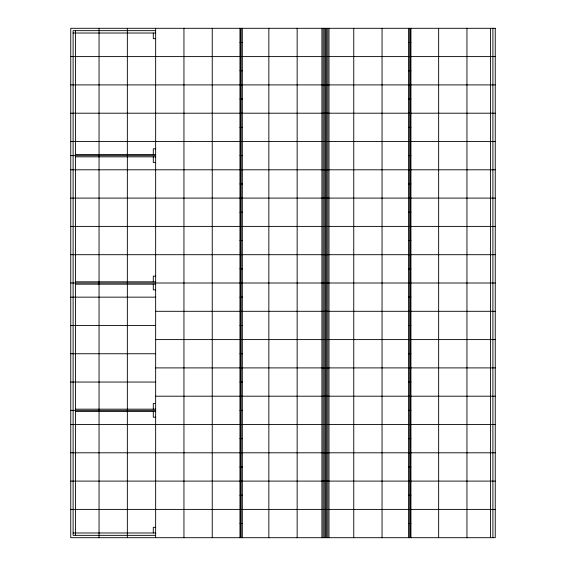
<?xml version="1.0" encoding="UTF-8"?>
<svg xmlns="http://www.w3.org/2000/svg" width="566" height="566" viewBox="0 0 566 566"><rect width="100%" height="100%" fill="white"/><g stroke="black" fill="none" stroke-linecap="round" stroke-linejoin="round"><path stroke-width="0.85" d="M155.65 30.656L73.106 30.656L73.106 535.344L155.65 535.344M73.106 33.019L155.65 33.019M155.65 38.679L153.294 38.679L153.294 33.019M239.963 42.45L242.319 42.45M408.581 42.45L410.937 42.45M70.75 56.6L495.25 56.6M239.963 70.75L242.319 70.75M408.581 70.75L410.937 70.75M70.75 84.9L495.25 84.9M239.963 99.05L242.319 99.05M408.581 99.05L410.937 99.05M70.75 113.2L495.25 113.2M239.963 127.35L242.319 127.35M408.581 127.35L410.937 127.35M70.75 141.5L495.25 141.5M155.65 148.808L153.294 148.808L153.294 154.468M75.469 154.468L155.65 154.468M70.75 155.65L155.65 155.65M239.963 155.65L242.319 155.65M408.581 155.65L410.937 155.65M75.469 156.832L155.65 156.832M155.65 162.492L153.294 162.492L153.294 156.832M70.75 169.8L495.25 169.8M239.963 183.95L242.319 183.95M408.581 183.95L410.937 183.95M70.75 198.1L495.25 198.1M239.963 212.25L242.319 212.25M408.581 212.25L410.937 212.25M70.75 226.4L495.25 226.4M239.963 240.55L242.319 240.55M408.581 240.55L410.937 240.55M70.75 254.7L495.25 254.7M239.963 268.85L242.319 268.85M408.581 268.85L410.937 268.85M155.65 276.158L153.294 276.158L153.294 281.818M75.469 281.818L155.65 281.818M70.75 283L495.25 283M75.469 284.182L155.65 284.182M155.65 289.842L153.294 289.842L153.294 284.182M70.75 297.15L155.65 297.15M239.963 297.15L242.319 297.15M408.581 297.15L410.937 297.15M155.65 311.3L495.25 311.3M70.75 325.45L155.65 325.45M239.963 325.45L242.319 325.45M408.581 325.45L410.937 325.45M155.65 339.6L495.25 339.6M70.75 353.75L155.65 353.75M239.963 353.75L242.319 353.75M408.581 353.75L410.937 353.75M155.65 367.9L495.25 367.9M70.75 382.05L155.65 382.05M239.963 382.05L242.319 382.05M408.581 382.05L410.937 382.05M155.65 396.2L495.25 396.2M155.65 403.508L153.294 403.508L153.294 409.168M75.469 409.168L155.65 409.168M70.75 410.35L155.65 410.35M239.963 410.35L242.319 410.35M408.581 410.35L410.937 410.35M75.469 411.532L155.65 411.532M155.65 417.192L153.294 417.192L153.294 411.532M70.75 424.5L495.25 424.5M239.963 438.65L242.319 438.65M408.581 438.65L410.937 438.65M70.75 452.8L495.25 452.8M239.963 466.95L242.319 466.95M408.581 466.95L410.937 466.95M70.75 481.1L495.25 481.1M239.963 495.25L242.319 495.25M408.581 495.25L410.937 495.25M70.75 509.4L495.25 509.4M239.963 523.55L242.319 523.55M408.581 523.55L410.937 523.55M155.65 527.321L153.294 527.321L153.294 532.981M73.106 532.981L155.65 532.981M492.894 28.3L492.894 537.7M490.531 28.3L490.531 537.7M466.95 28.3L466.95 537.7M438.65 28.3L438.65 537.7M410.937 28.3L410.937 537.7M410.35 28.3L410.35 537.7M409.763 28.3L409.763 537.7M408.581 28.3L408.581 537.7M382.05 28.3L382.05 537.7M353.75 28.3L353.75 537.7M328.988 28.3L328.988 537.7M327.806 28.3L327.806 537.7M326.632 28.3L326.632 537.7M325.45 28.3L325.45 537.7M324.268 28.3L324.268 537.7M323.094 28.3L323.094 537.7M321.913 28.3L321.913 537.7M297.15 28.3L297.15 537.7M268.85 28.3L268.85 537.7M242.319 28.3L242.319 537.7M241.137 28.3L241.137 537.7M240.55 28.3L240.55 537.7M239.963 28.3L239.963 537.7M212.25 28.3L212.25 537.7M183.95 28.3L183.95 537.7M155.65 28.3L155.65 537.7M127.35 28.3L127.35 537.7M99.05 28.3L99.05 537.7M75.469 30.656L75.469 535.344M495.25 28.3L70.75 28.3L70.75 537.7L495.25 537.7L495.25 28.3"/></g></svg>
